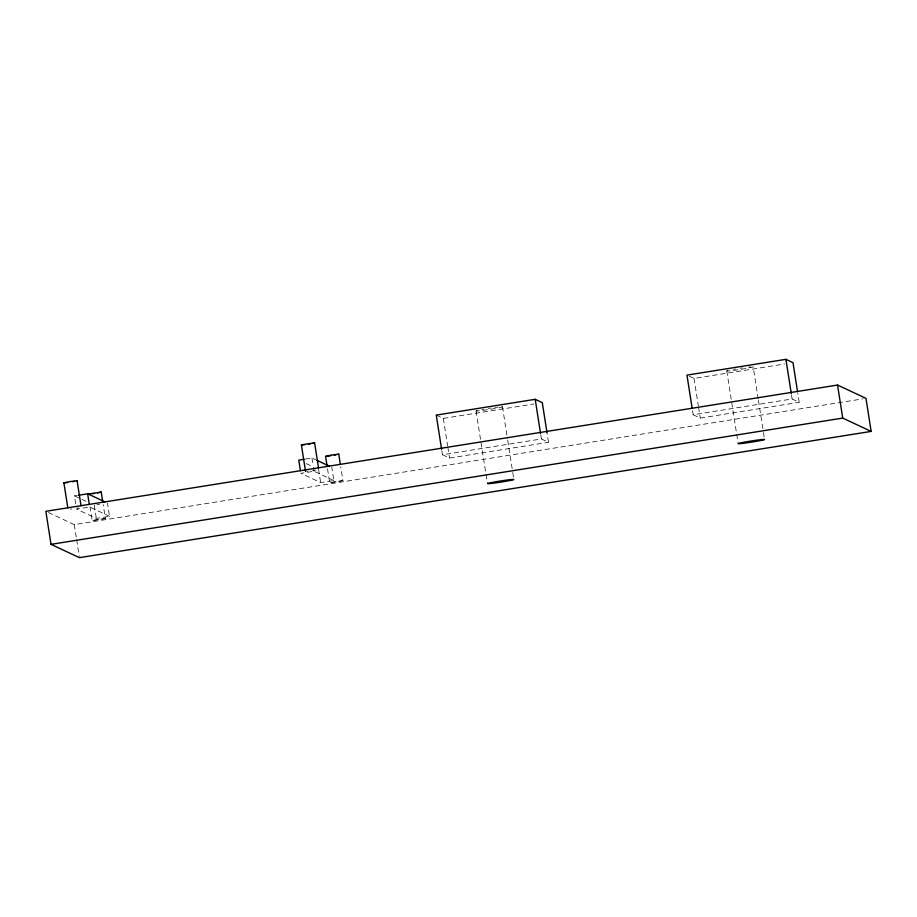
<?xml version="1.0" encoding="UTF-8"?>
<svg xmlns="http://www.w3.org/2000/svg" width="917" height="917" viewBox="0 0 917 917"><rect width="100%" height="100%" fill="white"/><g stroke="black" fill="none" stroke-linecap="round" stroke-linejoin="round"><path stroke-width="0.69" stroke-dasharray="4.58 3.44" d="M327.518 468.793L329.696 482.709L342.889 480.6L340.711 466.696M342.889 480.6L329.696 482.709M89.992 506.642L92.181 520.547L105.386 518.518L103.208 504.614M105.386 518.518L92.181 520.547M76.799 508.167L78.346 507.892M315.849 470.008L312.617 470.57M436.251 415.103L443.324 418.416L533.809 403.984M689.32 376.222L694.031 378.434L784.516 364.003M75.698 503.823L74.46 495.891L77.097 495.478M305.372 459.062L311.963 458.019L315.677 459.749M96.915 504.763L99.552 504.339M333.857 480.519L314.038 471.235L300.845 473.332L320.663 482.617L333.857 480.519L331.782 467.303M441.822 450.648L442.464 454.752L541.42 438.968L548.504 442.281L547.002 432.709M692.518 410.667L693.16 414.759L792.128 398.975L799.2 402.299L797.71 392.728M442.464 454.752L449.536 458.064L548.504 442.281M693.16 414.759L700.244 418.083L799.2 402.299M109.536 516.294L89.717 507.009L76.524 509.107L96.342 518.392L109.536 516.294L107.472 503.078M48.429 512.523L74.277 524.627L863.149 398.815M70.311 509.13L71.744 508.946M306.668 471.372L307.814 471.246M306.198 463.601L312.399 466.501M74.46 495.891L80.65 498.791M81.888 499.375L86.84 501.702M791.486 394.883L792.128 398.975M758.21 398.929L753.166 366.777A13.388 0.585 -8.9 0 1 737.474 369.849A13.388 0.585 -8.9 0 1 728.075 370.479M758.428 400.328L763.242 431.082M763.46 432.48L764.549 439.461M726.78 370.984L738.162 443.679M694.031 378.434L698.318 405.772M698.525 407.148L700.244 418.083M540.778 434.864L541.42 438.968M502.47 406.758L507.502 438.911M507.72 440.309L512.534 471.063M512.752 472.461L513.635 478.055M476.072 410.976L487.454 483.66M443.324 418.416L447.611 445.765M447.828 447.129L449.536 458.064M318.589 469.401L320.663 482.617M311.963 458.019L313.201 465.939M313.419 467.269L314.038 471.235M94.279 505.175L96.342 518.392M74.277 524.627L76.432 538.394M76.65 539.769L79.24 556.287M733.543 369.368A13.388 0.585 -8.9 0 1 735.652 369.001M740.179 368.256A13.388 0.585 -8.9 0 1 742.483 367.912M748.639 367.087A13.388 0.585 -8.9 0 1 750.931 366.834M501.771 406.724A13.388 0.585 -8.9 0 1 488.486 409.578A13.388 0.585 -8.9 0 1 477.367 410.472M481.861 409.532A13.388 0.585 -8.9 0 1 483.878 409.165M488.325 408.42A13.388 0.585 -8.9 0 1 490.641 408.065M495.054 407.435A13.388 0.585 -8.9 0 1 497.931 407.068"/><path stroke-width="1.38" d="M67.824 507.88L63.903 482.846L70.024 481.574L77.097 480.737L81.017 505.783M77.097 480.737L76.443 480.989M305.544 471.395L301.406 444.963L302.06 444.711L314.6 442.865L318.531 467.899M314.6 442.865L313.006 443.324M327.082 466.008L325.546 456.276L331.679 455.004L338.751 454.167L340.276 463.91M338.751 454.167L338.098 454.419M102.773 501.828L101.237 492.085L97.603 492.899M72.661 481.734L74.208 481.459M334.315 455.164L335.851 454.889M308.479 444.137L310.175 443.851M547.002 432.709L542.291 402.632L535.207 399.319L436.251 415.103L441.604 449.284M797.492 391.364L792.999 362.651L785.915 359.338L686.959 375.122L692.094 407.927M78.415 495.26L87.654 493.793L104.996 501.908M304.043 459.279L298.77 460.116L300.421 470.696M837.553 385.048L45.85 511.308L51.02 544.354L79.447 557.662L871.15 431.403L865.98 398.356L837.553 385.048L842.723 418.083L871.15 431.403M51.02 544.354L842.723 418.083M92.548 493.713L94.245 493.461M330.899 455.703L326.67 456.242M305.12 444.63L301.406 444.963M67.606 482.514L63.903 482.846M89.694 494.068L88.032 494.114L101.237 492.085M316.915 460.334L329.306 466.134M785.915 359.338L791.268 393.508M535.207 399.319L540.56 433.5M87.654 493.793L89.304 504.361M742.69 443.37A13.388 0.585 -8.9 0 0 764.342 439.656A13.388 0.585 -8.9 0 0 747.034 441.685A13.388 0.585 -8.9 0 0 742.69 443.37M491.993 483.351A13.388 0.585 -8.9 0 0 513.646 479.637A13.388 0.585 -8.9 0 0 496.326 481.677A13.388 0.585 -8.9 0 0 491.993 483.351"/></g></svg>
